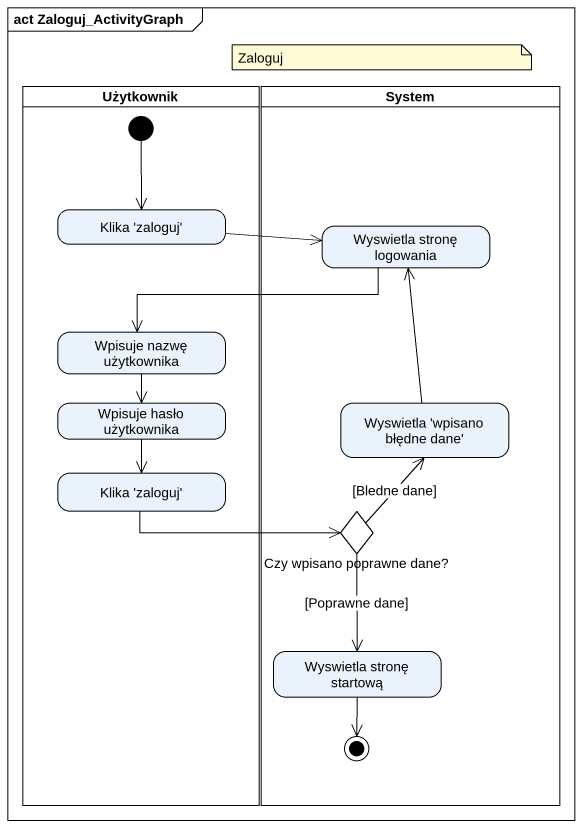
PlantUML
@startuml
mainframe act Zaloguj_ActivityGraph
hide empty description
state Użytkownik <<partition>> {
  state "Klika 'zaloguj'" as Klika_zaloguj
  state "Wpisuje nazwę użytkownika" as Wpisuje_nazwę_użytkownika
  state "Wpisuje hasło użytkownika" as Wpisuje_hasło_użytkownika
  state "Klika 'zaloguj'" as Klika_zaloguj_2
  [*] --> Klika_zaloguj
}
state System <<partition>> {
  state "Wyswietla stronę logowania" as Wyswietla_stronę_logowania
  state "Wyswietla 'wpisano błędne dane'" as Wyswietla_wpisano_błędne
  state "Czy wpisano poprawne dane?" as Czy_wpisano_poprawne_dane <<choice>>
  state "Wyswietla stronę startową" as Wyswietla_stronę_startową
  Wyswietla_stronę_startową --> [*]
}
Klika_zaloguj -right-> Wyswietla_stronę_logowania
Wyswietla_stronę_logowania -left-> Wpisuje_nazwę_użytkownika
Wpisuje_nazwę_użytkownika --> Wpisuje_hasło_użytkownika
Wpisuje_hasło_użytkownika --> Klika_zaloguj_2
Wyswietla_wpisano_błędne -up-> Wyswietla_stronę_logowania
Klika_zaloguj_2 -right-> Czy_wpisano_poprawne_dane
Czy_wpisano_poprawne_dane -up-> Wyswietla_wpisano_błędne : [Bledne dane]
Czy_wpisano_poprawne_dane --> Wyswietla_stronę_startową : [Poprawne dane]
note as N1
  Zaloguj
end note
@enduml
